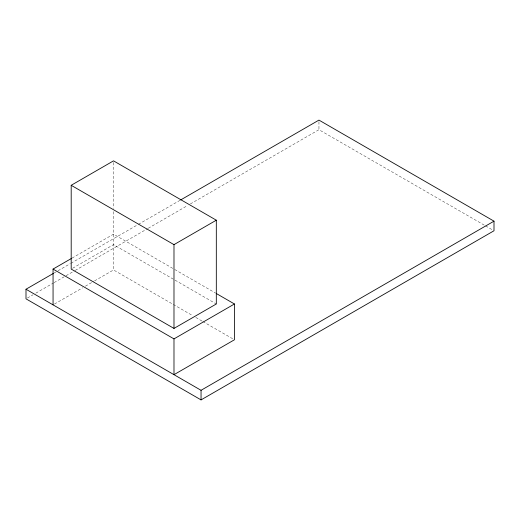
<?xml version="1.0" encoding="UTF-8"?>
<svg xmlns="http://www.w3.org/2000/svg" width="520" height="520" viewBox="0 0 520 520"><rect width="100%" height="100%" fill="white"/><g stroke="black" fill="none" stroke-linecap="round" stroke-linejoin="round"><path stroke-width="0.39" stroke-dasharray="2.6 1.95" d="M72.04 258.115L113.523 234.169L173.986 269.074M54.1 273.013L70.258 263.686M70.961 263.276L137.703 224.744M138.405 224.341L179.855 200.408M72.586 268.275L113.523 244.641L174.356 279.76M27.404 298.025L33.027 294.781M35.835 293.156L53.398 283.017M54.1 282.614L65.344 276.12M66.047 275.717L74.477 270.849M75.179 270.445L147.537 228.67M148.239 228.261L187.583 205.55M190.392 203.925L318.955 129.701L484.861 225.485M54.464 304.044L82.589 287.807M85.397 286.189L93.834 281.314M94.542 280.911L113.523 269.952L172.582 304.044M485.563 225.894L492.596 229.951M174.694 269.483L215.469 293.026M175.058 280.163L216.314 303.986M173.284 304.454L192.972 315.815M195.786 317.44L202.111 321.094M202.813 321.503L233.044 338.956M318.955 121.7L318.955 129.701M113.523 162.468L113.523 208.39M113.523 211.608L113.523 269.952"/><path stroke-width="0.78" d="M71.195 185.296L113.523 160.856L216.314 220.201L216.314 303.986L173.986 328.419L71.195 269.074L71.195 185.296L173.986 244.641L216.314 220.201M53.059 304.856L53.059 269.074L71.338 258.525M180.557 200.005L318.955 120.101L494 221.162L494 230.763L201.045 399.9L26 298.838L26 289.237L53.398 273.416M173.986 338.897L234.455 303.986L234.455 339.768L173.986 374.679L173.986 338.897L53.059 269.074M26 289.237L201.045 390.299L494 221.162M216.171 293.43L234.455 303.986M201.045 390.299L201.045 399.9M173.986 244.641L173.986 328.419"/></g></svg>
